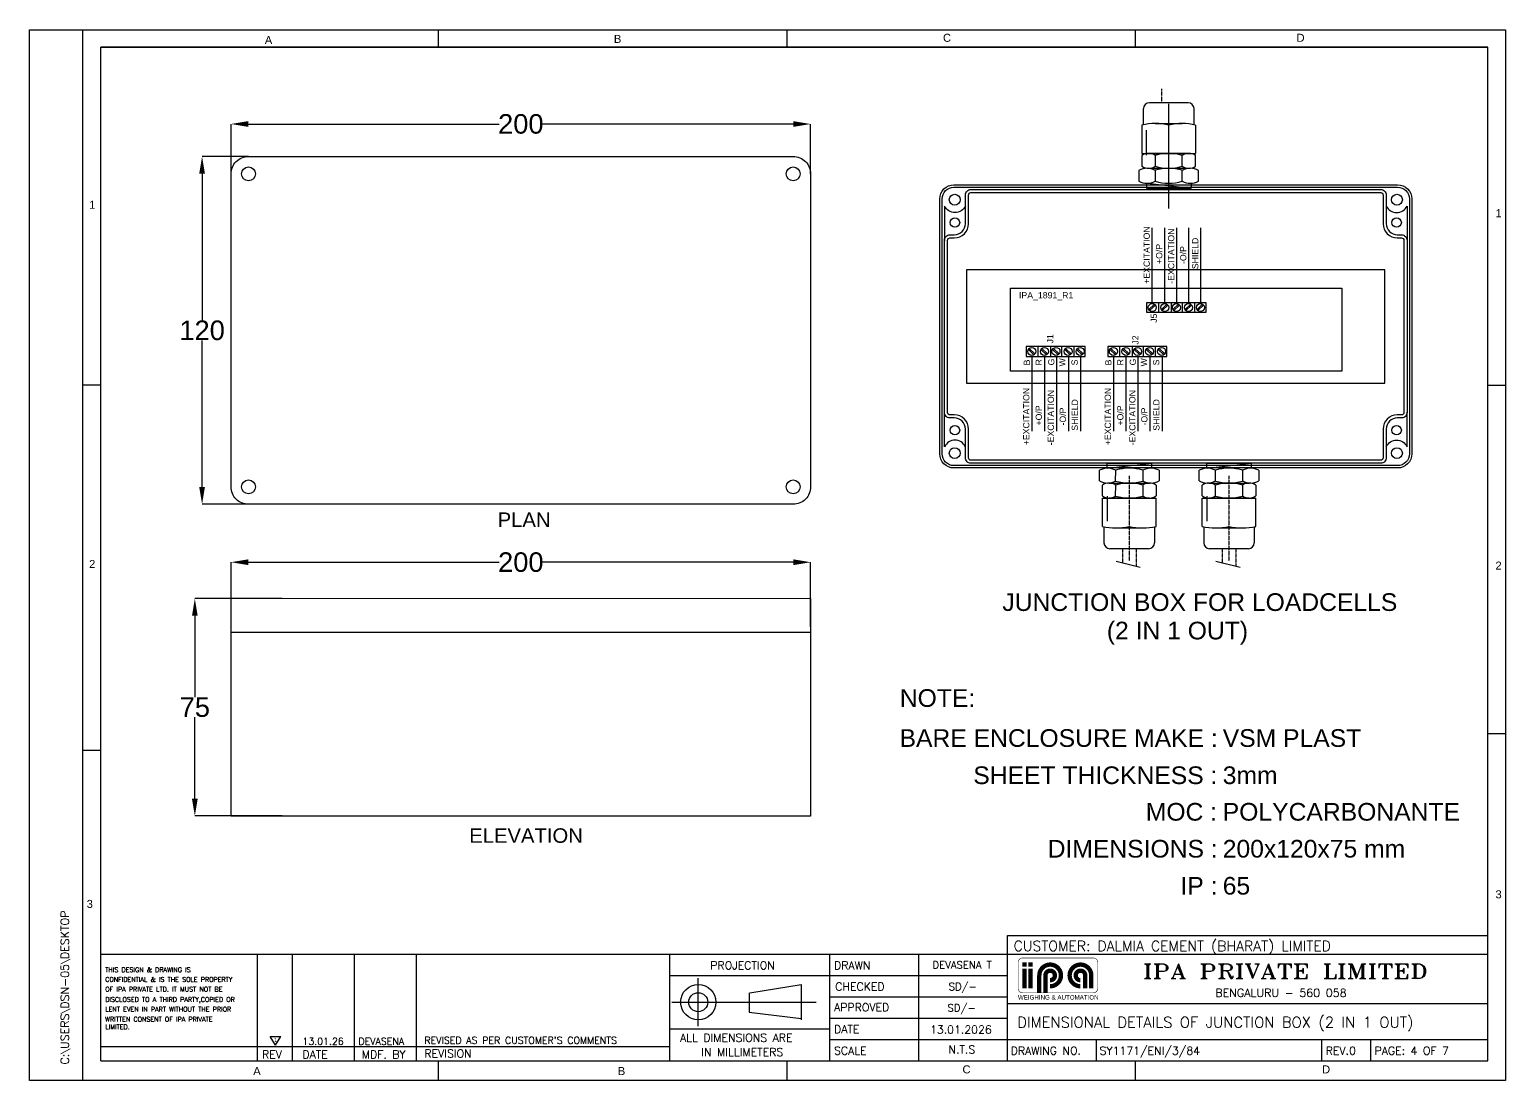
# Model space of a CAD drawing. Header units: inches. Extents: x 784 to 2184505, y 7 to 371504.
# Drawn here: x 543003 to 671514, y 102788 to 194290 of the extents above; entities that cross this region are included whole.
import ezdxf

# ---------------------------------------------------------------- set-up
doc = ezdxf.new("R2010")
doc.units = ezdxf.units.IN
doc.header["$MEASUREMENT"] = 0
doc.linetypes.add('ACAD_ISO02W100', pattern=[15, 12, -3])
doc.layers.add('Object', color=2, linetype='Continuous', lineweight=30)
doc.layers.add('SHEET', color=10, linetype='Continuous')
doc.styles.add('ROMANC', font='romanc.shx', dxfattribs={"height": 5})
doc.styles.add('ROMAND', font='romand', dxfattribs={"height": 3})
doc.styles.add('ROMANS', font='romans')
doc.styles.add('ROMANT', font='romant', dxfattribs={"width": 1.3, "height": 4})
doc.styles.get("Standard").update_dxf_attribs({"font": 'arial.ttf'})
doc.dimstyles.get("Standard").update_dxf_attribs({"dimtxt": 0.18, "dimasz": 0.18, "dimexe": 0.18, "dimexo": 0.0625, "dimgap": 0.09, "dimtad": 0, "dimtih": 1, "dimtoh": 1, "dimdec": 4, "dimzin": 0, "dimdsep": 46, "dimtxsty": 'Standard', "dimcen": 0.09, "dimadec": 0, "dimazin": 0, "dimtfac": 1, "dimtdec": 4, "dimtofl": 0, "dimtmove": 0, "dimatfit": 3, "dimfxl": 1, "dimtolj": 1, "dimtzin": 0, "dimarcsym": 0})

# ---------------------------------------------------------------- blocks, each defined once
blk = doc.blocks.new('*D63')
at = {"color": 0, "lineweight": -2}
for p, q in [((560548, 181717), (560548, 186063)), ((611013, 181717), (611013, 186063))]:
    blk.add_line(p, q, dxfattribs=at)
at = {"color": 0}
for p, q in [((562048, 186062), (583891, 186062)), ((609513, 186062), (587670, 186062))]:
    blk.add_line(p, q, dxfattribs=at)
for points in [[(562048, 186312), (562048, 185812), (560548, 186062)], [(609513, 185812), (609513, 186312), (611013, 186062)]]:
    blk.add_solid(points, dxfattribs=at)
at = {"layer": 'Defpoints', "color": 0}
for p in [(611013, 186062), (560548, 181717), (611013, 181717)]:
    blk.add_point(p, dxfattribs=at)
at = {"color": 0, "lineweight": 13, "insert": (585781, 186062), "char_height": 1700, "attachment_point": 5}
blk.add_mtext('\\A1;200', dxfattribs=at)
blk = doc.blocks.new('*D64')
at = {"color": 0, "lineweight": -2}
for p, q in [((562062, 183231), (558028, 183231)), ((562062, 152952), (558028, 152952))]:
    blk.add_line(p, q, dxfattribs=at)
at = {"color": 0}
for p, q in [((558028, 181731), (558028, 168960)), ((558028, 154452), (558028, 167224))]:
    blk.add_line(p, q, dxfattribs=at)
for points in [[(558278, 181731), (557778, 181731), (558028, 183231)], [(557778, 154452), (558278, 154452), (558028, 152952)]]:
    blk.add_solid(points, dxfattribs=at)
at = {"layer": 'Defpoints', "color": 0}
for p in [(562062, 183231), (558028, 152952), (562062, 152952)]:
    blk.add_point(p, dxfattribs=at)
at = {"color": 0, "lineweight": 13, "insert": (558028, 168092), "char_height": 1700, "attachment_point": 5}
blk.add_mtext('\\A1;120', dxfattribs=at)
blk = doc.blocks.new('*D65')
at = {"color": 0, "lineweight": -2}
for p, q in [((560548, 142274), (560548, 147909)), ((611013, 142274), (611013, 147909))]:
    blk.add_line(p, q, dxfattribs=at)
at = {"color": 0}
for p, q in [((562048, 147909), (583891, 147909)), ((609513, 147909), (587670, 147909))]:
    blk.add_line(p, q, dxfattribs=at)
for points in [[(562048, 148159), (562048, 147659), (560548, 147909)], [(609513, 147659), (609513, 148159), (611013, 147909)]]:
    blk.add_solid(points, dxfattribs=at)
at = {"layer": 'Defpoints', "color": 0}
for p in [(611013, 147909), (560548, 142274), (611013, 142274)]:
    blk.add_point(p, dxfattribs=at)
at = {"color": 0, "lineweight": 13, "insert": (585781, 147909), "char_height": 1700, "attachment_point": 5}
blk.add_mtext('\\A1;200', dxfattribs=at)
blk = doc.blocks.new('*D66')
at = {"color": 0, "lineweight": -2}
for p, q in [((565000, 144747), (557396, 144747)), ((565000, 125817), (557396, 125817))]:
    blk.add_line(p, q, dxfattribs=at)
at = {"color": 0}
for p, q in [((557397, 143247), (557397, 136147)), ((557397, 127317), (557397, 134417))]:
    blk.add_line(p, q, dxfattribs=at)
for points in [[(557647, 143247), (557147, 143247), (557397, 144747)], [(557147, 127317), (557647, 127317), (557397, 125817)]]:
    blk.add_solid(points, dxfattribs=at)
at = {"layer": 'Defpoints', "color": 0}
for p in [(565000, 144747), (557397, 125817), (565000, 125817)]:
    blk.add_point(p, dxfattribs=at)
at = {"color": 0, "lineweight": 13, "insert": (557397, 135282), "char_height": 1700, "attachment_point": 5}
blk.add_mtext('\\A1;75', dxfattribs=at)

msp = doc.modelspace()

# ---------------------------------------------------------------- linework, layer by layer
at = {"color": 7, "linetype": 'ACAD_ISO02W100'}
for p, q in [((641590.75208, 187918.65546, 16793097.52111), (641590.75208, 189138.13504, 16793097.52111)), ((638755.68165, 155440.17867, 6066.45786), (638755.68165, 148016.22239, 6066.45786)), ((647440.14669, 155440.17867, 6066.45786), (647440.14669, 148016.22239, 6066.45786)), ((638154.37302, 149086.26683, 6066.45786), (638154.37302, 147866.78725, 6066.45786)), ((639356.99029, 149086.26683, 6066.45786), (639356.99029, 147557.77422, 6066.45786)), ((646838.83806, 149086.26683, 6066.45786), (646838.83806, 147866.78725, 6066.45786)), ((648041.45533, 149086.26683, 6066.45786), (648041.45533, 147557.77422, 6066.45786))]:
    msp.add_line(p, q, dxfattribs=at)
at = {"color": 7}
for p, q in [((643877.78215, 187918.65546, 16793097.52111), (640506.33927, 187918.65546, 16793097.52111)), ((642192.06071, 178701.32639, 16793097.52111), (642192.06071, 187805.33977, 16793097.52111)), ((639987.60745, 186000.89772, 16793097.52111), (639987.60745, 187399.92364, 16793097.52111)), ((644396.51397, 186000.89772, 16793097.52111), (644396.51397, 187399.92364, 16793097.52111)), ((639857.9245, 185973.41114, 16793097.52111), (639857.9245, 183508.17452, 16793097.52111)), ((639857.9245, 185973.41114, 16793097.52111), (639857.9245, 183508.17452, 16793097.52111)), ((640258.48785, 183354.53415, 16793097.52111), (640258.48785, 185524.35437, 16793097.52111)), ((641024.91412, 186103.09409, 16793097.52111), (643359.2073, 186103.09409, 16793097.52111)), ((641024.91412, 186103.09409, 16793097.52111), (643359.2073, 186103.09409, 16793097.52111)), ((644526.19692, 185973.41114, 16793097.52111), (644526.19692, 183508.17452, 16793097.52111)), ((644526.19692, 185973.41114, 16793097.52111), (644526.19692, 183508.17452, 16793097.52111)), ((639852.43755, 183322.26968, 16793097.52111), (639852.43755, 182393.6965, 16793097.52111)), ((639857.9245, 183508.17452, 16793097.52111), (644526.19692, 183508.17452, 16793097.52111)), ((639857.9245, 183508.17452, 16793097.52111), (644526.19692, 183508.17452, 16793097.52111)), ((642192.06071, 183508.17452, 16793097.52111), (640437.34334, 183508.17452, 16793097.52111)), ((641008.8441, 183331.58737, 16793097.52111), (641022.24913, 182393.6965, 16793097.52111)), ((643946.77808, 183508.17452, 16793097.52111), (642192.06071, 183508.17452, 16793097.52111)), ((643361.87229, 182380.31176, 16793097.52111), (643361.87229, 183335.65442, 16793097.52111)), ((644531.68387, 182393.6965, 16793097.52111), (644531.68387, 183322.26968, 16793097.52111)), ((639593.07164, 182021.88681, 16793097.52111), (639593.07164, 181093.31364, 16793097.52111)), ((640437.34334, 182207.79166, 16793097.52111), (643946.77808, 182207.79166, 16793097.52111)), ((641008.8441, 182031.2045, 16793097.52111), (641022.24913, 181093.31364, 16793097.52111)), ((643361.87229, 181079.92889, 16793097.52111), (643361.87229, 182035.27156, 16793097.52111)), ((644791.04978, 181093.31364, 16793097.52111), (644791.04978, 182021.88681, 16793097.52111)), ((640258.48785, 180923.3218, 16793097.52111), (640258.48785, 180479.75619, 16793097.52111)), ((640258.48785, 180479.75619, 16793097.52111), (644154.33056, 180479.75619, 16793097.52111)), ((640307.66038, 180907.4088, 16793097.52111), (644154.33056, 180479.75619, 16793097.52111)), ((644154.33056, 180909.47788, 16793097.52111), (644154.33056, 180479.75619, 16793097.52111)), ((636156.69259, 154983.03548, 6066.45786), (636156.69259, 155911.60865, 6066.45786)), ((636822.1088, 156081.60049, 6066.45786), (636822.1088, 156525.1661, 6066.45786)), ((636822.1088, 156525.1661, 6066.45786), (640717.9515, 156525.1661, 6066.45786)), ((636871.28133, 156097.5135, 6066.45786), (640717.9515, 156525.1661, 6066.45786)), ((637572.46504, 154973.71779, 6066.45786), (637585.87007, 155911.60865, 6066.45786)), ((639925.49323, 155924.9934, 6066.45786), (639925.49323, 154969.65073, 6066.45786)), ((640717.9515, 156095.44441, 6066.45786), (640717.9515, 156525.1661, 6066.45786)), ((641354.67072, 155911.60865, 6066.45786), (641354.67072, 154983.03548, 6066.45786)), ((644841.15763, 154983.03548, 6066.45786), (644841.15763, 155911.60865, 6066.45786)), ((645506.57384, 156081.60049, 6066.45786), (645506.57384, 156525.1661, 6066.45786)), ((645506.57384, 156525.1661, 6066.45786), (649402.41654, 156525.1661, 6066.45786)), ((645555.74637, 156097.5135, 6066.45786), (649402.41654, 156525.1661, 6066.45786)), ((646256.93009, 154973.71779, 6066.45786), (646270.33512, 155911.60865, 6066.45786)), ((648609.95827, 155924.9934, 6066.45786), (648609.95827, 154969.65073, 6066.45786)), ((649402.41654, 156095.44441, 6066.45786), (649402.41654, 156525.1661, 6066.45786)), ((650039.13576, 155911.60865, 6066.45786), (650039.13576, 154983.03548, 6066.45786)), ((636416.0585, 153682.65262, 6066.45786), (636416.0585, 154611.22579, 6066.45786)), ((637000.96429, 154797.13063, 6066.45786), (640510.39902, 154797.13063, 6066.45786)), ((637000.96429, 154797.13063, 6066.45786), (640510.39902, 154797.13063, 6066.45786)), ((637000.96429, 154797.13063, 6066.45786), (640510.39902, 154797.13063, 6066.45786)), ((637000.96429, 154797.13063, 6066.45786), (640510.39902, 154797.13063, 6066.45786)), ((637572.46504, 153673.33493, 6066.45786), (637585.87007, 154611.22579, 6066.45786)), ((639925.49323, 154624.61054, 6066.45786), (639925.49323, 153669.26787, 6066.45786)), ((641095.30481, 154611.22579, 6066.45786), (641095.30481, 153682.65262, 6066.45786)), ((645100.52354, 153682.65262, 6066.45786), (645100.52354, 154611.22579, 6066.45786)), ((645685.42933, 154797.13063, 6066.45786), (649194.86406, 154797.13063, 6066.45786)), ((645685.42933, 154797.13063, 6066.45786), (649194.86406, 154797.13063, 6066.45786)), ((645685.42933, 154797.13063, 6066.45786), (649194.86406, 154797.13063, 6066.45786)), ((645685.42933, 154797.13063, 6066.45786), (649194.86406, 154797.13063, 6066.45786)), ((646256.93009, 153673.33493, 6066.45786), (646270.33512, 154611.22579, 6066.45786)), ((648609.95827, 154624.61054, 6066.45786), (648609.95827, 153669.26787, 6066.45786)), ((649779.76985, 154611.22579, 6066.45786), (649779.76985, 153682.65262, 6066.45786)), ((636421.54544, 151031.51115, 6066.45786), (636421.54544, 153496.74777, 6066.45786)), ((636421.54544, 151031.51115, 6066.45786), (636421.54544, 153496.74777, 6066.45786)), ((636421.54544, 153496.74777, 6066.45786), (641089.81787, 153496.74777, 6066.45786)), ((636421.54544, 153496.74777, 6066.45786), (641089.81787, 153496.74777, 6066.45786)), ((636822.1088, 153650.38814, 6066.45786), (636822.1088, 151480.56792, 6066.45786)), ((638755.68165, 153496.74777, 6066.45786), (637000.96429, 153496.74777, 6066.45786)), ((640510.39902, 153496.74777, 6066.45786), (638755.68165, 153496.74777, 6066.45786)), ((641089.81787, 151031.51115, 6066.45786), (641089.81787, 153496.74777, 6066.45786)), ((641089.81787, 151031.51115, 6066.45786), (641089.81787, 153496.74777, 6066.45786)), ((645106.01048, 151031.51115, 6066.45786), (645106.01048, 153496.74777, 6066.45786)), ((645106.01048, 151031.51115, 6066.45786), (645106.01048, 153496.74777, 6066.45786)), ((645106.01048, 153496.74777, 6066.45786), (649774.28291, 153496.74777, 6066.45786)), ((645106.01048, 153496.74777, 6066.45786), (649774.28291, 153496.74777, 6066.45786)), ((645506.57384, 153650.38814, 6066.45786), (645506.57384, 151480.56792, 6066.45786)), ((647440.14669, 153496.74777, 6066.45786), (645685.42933, 153496.74777, 6066.45786)), ((649194.86406, 153496.74777, 6066.45786), (647440.14669, 153496.74777, 6066.45786)), ((649774.28291, 151031.51115, 6066.45786), (649774.28291, 153496.74777, 6066.45786)), ((649774.28291, 151031.51115, 6066.45786), (649774.28291, 153496.74777, 6066.45786)), ((636551.2284, 151004.02457, 6066.45786), (636551.2284, 149604.99865, 6066.45786)), ((637588.53506, 150901.8282, 6066.45786), (639922.82825, 150901.8282, 6066.45786)), ((637588.53506, 150901.8282, 6066.45786), (639922.82825, 150901.8282, 6066.45786)), ((640960.13491, 151004.02457, 6066.45786), (640960.13491, 149604.99865, 6066.45786)), ((645235.69344, 151004.02457, 6066.45786), (645235.69344, 149604.99865, 6066.45786)), ((646273.0001, 150901.8282, 6066.45786), (648607.29329, 150901.8282, 6066.45786)), ((646273.0001, 150901.8282, 6066.45786), (648607.29329, 150901.8282, 6066.45786)), ((649644.59996, 151004.02457, 6066.45786), (649644.59996, 149604.99865, 6066.45786)), ((640441.4031, 149086.26683, 6066.45786), (637069.96022, 149086.26683, 6066.45786)), ((649125.86814, 149086.26683, 6066.45786), (645754.42526, 149086.26683, 6066.45786)), ((637609.95155, 148006.67659, 6066.45786), (639714.52867, 147465.90457, 6066.45786)), ((646294.41659, 148006.67659, 6066.45786), (648398.99371, 147465.90457, 6066.45786))]:
    msp.add_line(p, q, dxfattribs=at)
for p, q in [((640763.69636, 170518.5347, 6066.45786), (640763.69636, 177017.38773, 6066.45786)), ((641851.64813, 170518.5347, 6066.45786), (641851.64813, 177017.38773, 6066.45786)), ((642897.80723, 170518.5347, 6066.45786), (642897.80723, 177017.38773, 6066.45786)), ((643943.96632, 170518.5347, 6066.45786), (643943.96632, 177017.38773, 6066.45786)), ((644990.12541, 170518.5347, 6066.45786), (644990.12541, 177017.38773, 6066.45786)), ((628414.50878, 164555.80811, 6066.45786), (628414.50878, 171784.95537, 6066.45786)), ((628414.50878, 171784.95537, 6066.45786), (657271.20422, 171784.95537, 6066.45786)), ((657271.20422, 171784.95537, 6066.45786), (657271.20422, 164555.80811, 6066.45786)), ((640272.07904, 170518.5347, 6066.45786), (645413.63396, 170518.5347, 6066.45786)), ((640272.07904, 169653.15381, 6066.45786), (640272.07904, 170518.5347, 6066.45786)), ((645413.63396, 169653.15381, 6066.45786), (640272.07904, 169653.15381, 6066.45786)), ((640944.67224, 170375.19718, 6066.45786), (640456.68877, 169899.75956, 6066.45786)), ((641027.58382, 170298.77838, 6066.45786), (640530.92265, 169814.88615, 6066.45786)), ((641306.86892, 170518.5347, 6066.45786), (641306.86892, 169653.15381, 6066.45786)), ((642039.76962, 170375.19718, 6066.45786), (641551.78615, 169899.75956, 6066.45786)), ((642122.6812, 170298.77838, 6066.45786), (641626.02003, 169814.88615, 6066.45786)), ((642406.55597, 170518.5347, 6066.45786), (642406.55597, 169653.15381, 6066.45786)), ((643051.69826, 170375.19718, 6066.45786), (642563.71479, 169899.75956, 6066.45786)), ((643134.60984, 170298.77838, 6066.45786), (642637.94867, 169814.88615, 6066.45786)), ((643365.25704, 170518.5347, 6066.45786), (643365.25704, 169653.15381, 6066.45786)), ((644105.20863, 170375.19718, 6066.45786), (643617.22516, 169899.75956, 6066.45786)), ((644188.1202, 170298.77838, 6066.45786), (643691.45903, 169814.88615, 6066.45786)), ((644436.74848, 170518.5347, 6066.45786), (644436.74848, 169653.15381, 6066.45786)), ((645144.86018, 170375.19718, 6066.45786), (644656.87671, 169899.75956, 6066.45786)), ((645227.77175, 170298.77838, 6066.45786), (644731.11059, 169814.88615, 6066.45786)), ((645413.63396, 170518.5347, 6066.45786), (645413.63396, 169653.15381, 6066.45786)), ((634930.2023, 166687.60967, 6066.45786), (629788.64738, 166687.60967, 6066.45786)), ((629788.64738, 166687.60967, 6066.45786), (629788.64738, 165822.22878, 6066.45786)), ((629788.64738, 165822.22878, 6066.45786), (634930.2023, 165822.22878, 6066.45786)), ((630461.24058, 165965.56629, 6066.45786), (629973.25711, 166441.00392, 6066.45786)), ((630544.15216, 166041.9851, 6066.45786), (630047.49099, 166525.87732, 6066.45786)), ((630280.26469, 165822.22878, 6066.45786), (630280.26469, 159323.37575, 6066.45786)), ((630823.43726, 165822.22878, 6066.45786), (630823.43726, 166687.60967, 6066.45786)), ((631556.33796, 165965.56629, 6066.45786), (631068.35449, 166441.00392, 6066.45786)), ((631639.24954, 166041.9851, 6066.45786), (631142.58837, 166525.87732, 6066.45786)), ((631368.21647, 165822.22878, 6066.45786), (631368.21647, 159323.37575, 6066.45786)), ((631923.12431, 165822.22878, 6066.45786), (631923.12431, 166687.60967, 6066.45786)), ((632568.2666, 165965.56629, 6066.45786), (632080.28313, 166441.00392, 6066.45786)), ((632651.17818, 166041.9851, 6066.45786), (632154.51701, 166525.87732, 6066.45786)), ((632414.37557, 165822.22878, 6066.45786), (632414.37557, 159323.37575, 6066.45786)), ((632881.82538, 165822.22878, 6066.45786), (632881.82538, 166687.60967, 6066.45786)), ((633621.77697, 165965.56629, 6066.45786), (633133.7935, 166441.00392, 6066.45786)), ((633704.68854, 166041.9851, 6066.45786), (633208.02737, 166525.87732, 6066.45786)), ((633460.53466, 165822.22878, 6066.45786), (633460.53466, 159323.37575, 6066.45786)), ((633953.31682, 165822.22878, 6066.45786), (633953.31682, 166687.60967, 6066.45786)), ((634661.42852, 165965.56629, 6066.45786), (634173.44505, 166441.00392, 6066.45786)), ((634744.34009, 166041.9851, 6066.45786), (634247.67893, 166525.87732, 6066.45786)), ((634506.69375, 165822.22878, 6066.45786), (634506.69375, 159323.37575, 6066.45786)), ((634930.2023, 165822.22878, 6066.45786), (634930.2023, 166687.60967, 6066.45786)), ((642031.31183, 166687.60967, 6066.45786), (636889.75692, 166687.60967, 6066.45786)), ((636889.75692, 166687.60967, 6066.45786), (636889.75692, 165822.22878, 6066.45786)), ((636889.75692, 165822.22878, 6066.45786), (642031.31183, 165822.22878, 6066.45786)), ((637562.35012, 165965.56629, 6066.45786), (637074.36665, 166441.00392, 6066.45786)), ((637645.2617, 166041.9851, 6066.45786), (637148.60053, 166525.87732, 6066.45786)), ((637381.37423, 165822.22878, 6066.45786), (637381.37423, 159323.37575, 6066.45786)), ((637924.54679, 165822.22878, 6066.45786), (637924.54679, 166687.60967, 6066.45786)), ((638657.4475, 165965.56629, 6066.45786), (638169.46403, 166441.00392, 6066.45786)), ((638740.35908, 166041.9851, 6066.45786), (638243.69791, 166525.87732, 6066.45786)), ((638469.32601, 165822.22878, 6066.45786), (638469.32601, 159323.37575, 6066.45786)), ((639024.23385, 165822.22878, 6066.45786), (639024.23385, 166687.60967, 6066.45786)), ((639669.37614, 165965.56629, 6066.45786), (639181.39266, 166441.00392, 6066.45786)), ((639752.28771, 166041.9851, 6066.45786), (639255.62654, 166525.87732, 6066.45786)), ((639515.4851, 165822.22878, 6066.45786), (639515.4851, 159323.37575, 6066.45786)), ((639982.93491, 165822.22878, 6066.45786), (639982.93491, 166687.60967, 6066.45786)), ((640722.8865, 165965.56629, 6066.45786), (640234.90303, 166441.00392, 6066.45786)), ((640805.79808, 166041.9851, 6066.45786), (640309.13691, 166525.87732, 6066.45786)), ((640561.6442, 165822.22878, 6066.45786), (640561.6442, 159323.37575, 6066.45786)), ((641054.42636, 165822.22878, 6066.45786), (641054.42636, 166687.60967, 6066.45786)), ((641762.53805, 165965.56629, 6066.45786), (641274.55458, 166441.00392, 6066.45786)), ((641845.44963, 166041.9851, 6066.45786), (641348.78846, 166525.87732, 6066.45786)), ((641607.80329, 165822.22878, 6066.45786), (641607.80329, 159323.37575, 6066.45786)), ((642031.31183, 165822.22878, 6066.45786), (642031.31183, 166687.60967, 6066.45786)), ((657271.20422, 164555.80811, 6066.45786), (628414.50878, 164555.80811, 6066.45786)), ((560548.16386, 141826.26315, 6066.45786), (611013.21302, 141826.26315, 6066.45786)), ((560568.98033, 125816.66196, 6066.45786), (610992.39655, 125816.66196, 6066.45786)), ((563956.06878, 106631.56091), (564875.49221, 106631.56091)), ((564415.7805, 105857.89974), (563956.06878, 106631.56091)), ((564415.7805, 105857.89974), (564875.49221, 106631.56091))]:
    msp.add_line(p, q)
at = {"lineweight": 13}
msp.add_line((560561.35412, 144747.34746, 6066.45786), (611000.02276, 144747.34746, 6066.45786), dxfattribs=at)
at = {"color": 0}
for p, q in [((601230.15731, 107519.95324, 12132.91572), (601230.15731, 111687.68146, 12132.91572)), ((610188.16424, 111113.39918, 12132.91572), (605711.4579, 110394.15244, 12132.91572)), ((610188.04223, 111139.18754, 12132.91572), (610188.04223, 108071.23494, 12132.91572)), ((598931.55099, 109605.21124, 12132.91572), (611485.11213, 109605.21124, 12132.91572)), ((605648.72461, 110432.57455, 12132.91572), (605648.72461, 108733.84345, 12132.91572)), ((605648.72461, 108733.84345, 12132.91572), (610188.04223, 108173.90443, 12132.91572))]:
    msp.add_line(p, q, dxfattribs=at)
at = {"elevation": 6066.45786}
for points in [[(560548.16386, 168091.76031), (560548.16386, 181717.32358, -0.4142135624), (562062.11533, 183231.27506), (585780.68844, 183231.27506), (609499.26155, 183231.27506, -0.4142135624), (611013.21302, 181717.32358), (611013.21302, 168091.76031), (611013.21302, 154466.19703, -0.4142135624), (609499.26155, 152952.24556), (585780.68844, 152952.24556), (562062.11533, 152952.24556, -0.4142135624), (560548.16386, 154466.19703)], [(663355.18392, 168442.19325), (663355.18392, 157347.03004, -0.4142135624), (662122.38801, 156114.23413), (642808.5854, 156114.23413), (623494.78278, 156114.23413, -0.4142135624), (622261.98687, 157347.03004), (622261.98687, 168442.19325), (622261.98687, 179537.35645, -0.4142135624), (623494.78278, 180770.15237), (642808.5854, 180770.15237), (662122.38801, 180770.15237, -0.4142135624), (663355.18392, 179537.35645)], [(663149.71794, 168442.19325), (663149.71794, 157347.03004, -0.4142135624), (662122.38801, 156319.70012), (642808.5854, 156319.70012), (623494.78278, 156319.70012, -0.4142135624), (622467.45286, 157347.03004), (622467.45286, 168442.19325), (622467.45286, 179537.35645, -0.4142135624), (623494.78278, 180564.68638), (642808.5854, 180564.68638), (662122.38801, 180564.68638, -0.4142135624), (663149.71794, 179537.35645)], [(662944.25195, 168442.19325), (662944.25195, 160942.68479, -0.4142135624), (662471.68019, 160470.11302), (662091.56812, 160470.11302, 0.4142135624), (661125.87798, 159504.42289), (661125.87798, 156997.73787, -0.4142135624), (660653.30622, 156525.1661), (642808.5854, 156525.1661), (624963.86458, 156525.1661, -0.4142135624), (624491.29281, 156997.73787), (624491.29281, 159504.42289, 0.4142135624), (623525.60268, 160470.11302), (623145.49061, 160470.11302, -0.4142135624), (622672.91884, 160942.68479), (622672.91884, 168442.19325), (622672.91884, 175941.70171, -0.4142135624), (623145.49061, 176414.27348), (623525.60268, 176414.27348, 0.4142135624), (624491.29281, 177379.96361), (624491.29281, 179886.64863, -0.4142135624), (624963.86458, 180359.22039), (642808.5854, 180359.22039), (660653.30622, 180359.22039, -0.4142135624), (661125.87798, 179886.64863), (661125.87798, 177379.96361, 0.4142135624), (662091.56812, 176414.27348), (662471.68019, 176414.27348, -0.4142135624), (662944.25195, 175941.70171)], [(662677.14617, 168442.19325), (662677.14617, 160942.68479, -0.4142135624), (662471.68019, 160737.2188), (662091.56812, 160737.2188, 0.4142135624), (660858.7722, 159504.42289), (660858.7722, 156997.73787, -0.4142135624), (660653.30622, 156792.27188), (642808.5854, 156792.27188), (624963.86458, 156792.27188, -0.4142135624), (624758.39859, 156997.73787), (624758.39859, 159504.42289, 0.4142135624), (623525.60268, 160737.2188), (623145.49061, 160737.2188, -0.4142135624), (622940.02462, 160942.68479), (622940.02462, 168442.19325), (622940.02462, 175941.70171, -0.4142135624), (623145.49061, 176147.1677), (623525.60268, 176147.1677, 0.4142135624), (624758.39859, 177379.96361), (624758.39859, 179886.64863, -0.4142135624), (624963.86458, 180092.11461), (642808.5854, 180092.11461), (660653.30622, 180092.11461, -0.4142135624), (660858.7722, 179886.64863), (660858.7722, 177379.96361, 0.4142135624), (662091.56812, 176147.1677), (662471.68019, 176147.1677, -0.4142135624), (662677.14617, 175941.70171)]]:
    msp.add_lwpolyline(points, format="xyb", close=True, dxfattribs=at)
for points in [[(624491.29281, 178917.26102, -0.6243977657), (622672.91884, 178917.26102), (622672.91884, 175901.72553)], [(661125.87798, 178917.26102, 0.6243977657), (662944.25195, 178917.26102), (662944.25195, 175901.72553)], [(624491.29281, 157967.12548, 0.6243977657), (622672.91884, 157967.12548), (622672.91884, 160982.66097)], [(661125.87798, 157967.12548, -0.6243977657), (662944.25195, 157967.12548), (662944.25195, 160982.66097)], [(560569.69435, 125812.43742, -0.0422376891), (560548.16386, 126066.85576), (560548.16386, 142273.84238), (560548.16386, 144547.93617, -0.0330369195), (560561.35412, 144747.34746, -0.0330369195)], [(611000.02276, 144747.34746, -0.0330369195), (611013.21302, 144547.93617), (611013.21302, 142273.84238), (611013.21302, 126066.85576, -0.0422376891), (610991.68253, 125812.43742)]]:
    msp.add_lwpolyline(points, format="xyb", dxfattribs=at)
msp.add_lwpolyline([(624594.0258, 173373.3769), (624594.0258, 163511.0096), (661023.14499, 163511.0096), (661023.14499, 173373.3769)], close=True, dxfattribs=at)
for centre, radius in [((562062.11533, 181717.32358, 6066.45786), 605.58059), ((609499.26155, 181717.32358, 6066.45786), 605.58059), ((623556.42258, 179475.71666, 6066.45786), 472.57177), ((662060.74822, 179475.71666, 6066.45786), 472.57177), ((623582.10583, 177482.6966, 6066.45786), 410.93197), ((662035.06497, 177482.6966, 6066.45786), 410.93197), ((640752.87012, 170083.91158, 6066.45786), 348.76261), ((641847.9675, 170083.91158, 6066.45786), 348.76261), ((642859.89614, 170083.91158, 6066.45786), 348.76261), ((643913.40651, 170083.91158, 6066.45786), 348.76261), ((644953.05806, 170083.91158, 6066.45786), 348.76261), ((630269.43846, 166256.8519, 6066.45786), 348.76261), ((631364.53584, 166256.8519, 6066.45786), 348.76261), ((632376.46448, 166256.8519, 6066.45786), 348.76261), ((633429.97485, 166256.8519, 6066.45786), 348.76261), ((634469.6264, 166256.8519, 6066.45786), 348.76261), ((637370.548, 166256.8519, 6066.45786), 348.76261), ((638465.64538, 166256.8519, 6066.45786), 348.76261), ((639477.57401, 166256.8519, 6066.45786), 348.76261), ((640531.08438, 166256.8519, 6066.45786), 348.76261), ((641570.73593, 166256.8519, 6066.45786), 348.76261), ((623582.10583, 159401.6899, 6066.45786), 410.93197), ((662035.06497, 159401.6899, 6066.45786), 410.93197), ((623556.42258, 157408.66984, 6066.45786), 472.57177), ((662060.74822, 157408.66984, 6066.45786), 472.57177), ((562062.11533, 154466.19703, 6066.45786), 605.58059), ((609499.26155, 154466.19703, 6066.45786), 605.58059)]:
    msp.add_circle(centre, radius)
at = {"color": 0}
for radius in [1533.9763, 827.36331]:
    msp.add_circle((601230.15731, 109605.21124, 12132.91572), radius, dxfattribs=at)
at = {"color": 7}
for centre, radius, start, end in [((640506.33927, 187399.92364, 16793097.52111), 518.73182, 90, 180), ((643877.78215, 187399.92364, 16793097.52111), 518.73182, 0, 90), ((641024.9926, 180786.79933, 16793097.52111), 5316.29476, 77.3187705838, 102.6812294162), ((643359.12881, 180786.79933, 16793097.52111), 5316.29476, 77.3187705838, 102.6812294162), ((640437.34334, 182495.08798, 16793097.52111), 1013.08655, 54.7356103089, 125.2643896911), ((642192.06071, 179455.82834, 16793097.52111), 4052.34618, 73.023281164, 106.976718836), ((643946.77808, 182495.08798, 16793097.52111), 1013.08655, 54.7356103089, 125.2643896911), ((640307.66038, 180741.45632, 16793097.52111), 1466.33533, 60.8347795151, 119.1652204849), ((640437.34334, 183220.8782, 16793097.52111), 1013.08655, 234.7356103089, 305.2643896911), ((642192.06071, 186260.13784, 16793097.52111), 4052.34618, 253.023281164, 286.976718836), ((642192.06071, 178155.44548, 16793097.52111), 4052.34618, 73.023281164, 106.976718836), ((643946.77808, 183220.8782, 16793097.52111), 1013.08655, 234.7356103089, 305.2643896911), ((644076.46103, 180741.45632, 16793097.52111), 1466.33533, 60.8347795151, 119.1652204849), ((640307.66038, 182373.74413, 16793097.52111), 1466.33533, 240.8347795151, 299.1652204849), ((642192.06071, 184959.75498, 16793097.52111), 4052.34618, 253.023281164, 286.976718836), ((644076.46103, 182373.74413, 16793097.52111), 1466.33533, 240.8347795151, 299.1652204849), ((636871.28133, 154631.17816, 6066.45786), 1466.33533, 60.8347795151, 119.1652204729), ((638755.68165, 152045.16731, 6066.45786), 4052.34618, 73.023281164, 106.976718836), ((640640.08198, 154631.17816, 6066.45786), 1466.33533, 60.8347795151, 119.1652204729), ((645555.74637, 154631.17816, 6066.45786), 1466.33533, 60.8347795151, 119.1652204729), ((647440.14669, 152045.16731, 6066.45786), 4052.34618, 73.023281164, 106.976718836), ((649324.54702, 154631.17816, 6066.45786), 1466.33533, 60.8347795151, 119.1652204729), ((636871.28133, 156263.46597, 6066.45786), 1466.33533, 240.8347795151, 299.1652204849), ((637000.96429, 153784.04409, 6066.45786), 1013.08655, 54.7356103089, 125.2643896911), ((638755.68165, 158849.47681, 6066.45786), 4052.34618, 253.023281164, 286.976718836), ((638755.68165, 150744.78445, 6066.45786), 4052.34618, 73.023281164, 106.976718836), ((640640.08198, 156263.46597, 6066.45786), 1466.33533, 240.8347795151, 299.1652204849), ((640510.39902, 153784.04409, 6066.45786), 1013.08655, 54.7356103089, 125.2643896911), ((645555.74637, 156263.46597, 6066.45786), 1466.33533, 240.8347795151, 299.1652204849), ((645685.42933, 153784.04409, 6066.45786), 1013.08655, 54.7356103089, 125.2643896911), ((647440.14669, 158849.47681, 6066.45786), 4052.34618, 253.023281164, 286.976718836), ((647440.14669, 150744.78445, 6066.45786), 4052.34618, 73.023281164, 106.976718836), ((649324.54702, 156263.46597, 6066.45786), 1466.33533, 240.8347795151, 299.1652204849), ((649194.86406, 153784.04409, 6066.45786), 1013.08655, 54.7356103089, 125.2643896911), ((637000.96429, 154509.83432, 6066.45786), 1013.08655, 234.7356103089, 305.2643896911), ((638755.68165, 157549.09395, 6066.45786), 4052.34618, 253.023281164, 286.976718836), ((640510.39902, 154509.83432, 6066.45786), 1013.08655, 234.7356103089, 305.2643896911), ((645685.42933, 154509.83432, 6066.45786), 1013.08655, 234.7356103089, 305.2643896911), ((647440.14669, 157549.09395, 6066.45786), 4052.34618, 253.023281164, 286.976718836), ((649194.86406, 154509.83432, 6066.45786), 1013.08655, 234.7356103089, 305.2643896911), ((637588.61355, 156218.12296, 6066.45786), 5316.29476, 257.3187705838, 282.6812294162), ((639922.74976, 156218.12296, 6066.45786), 5316.29476, 257.3187705838, 282.6812294162), ((646273.07859, 156218.12296, 6066.45786), 5316.29476, 257.3187705838, 282.6812294162), ((648607.2148, 156218.12296, 6066.45786), 5316.29476, 257.3187705838, 282.6812294162), ((637069.96022, 149604.99865, 6066.45786), 518.73182, 180, 270), ((640441.4031, 149604.99865, 6066.45786), 518.73182, 270, 0), ((645754.42526, 149604.99865, 6066.45786), 518.73182, 180, 270), ((649125.86814, 149604.99865, 6066.45786), 518.73182, 270, 0)]:
    msp.add_arc(centre, radius, start, end, dxfattribs=at)
at = {"layer": 'SHEET', "color": 124, "linetype": 'Continuous', "true_color": 0x00a183}
for p, q in [((547657.06904, 102788.47582, 12132.91572), (547657.06904, 194269.90309, 12132.91572)), ((578621.25089, 192748.30624, 12132.91572), (578621.25089, 194289.66212, 12132.91572)), ((549205.27813, 192748.30624, 12132.91572), (669965.58737, 192748.30624, 12132.91572)), ((549205.27813, 192748.30624, 12132.91572), (669965.58737, 192748.30624, 12132.91572)), ((549205.27813, 192748.30624, 12132.91572), (669965.58737, 192748.30624, 12132.91572)), ((669965.58737, 192748.30624, 12132.91572), (549205.27813, 192748.30624, 12132.91572)), ((549205.27813, 104500.38795, 12132.91572), (549205.27813, 192748.30624, 12132.91572)), ((669965.58737, 104500.38795, 12132.91572), (669965.58737, 192748.30624, 12132.91572)), ((671504.01574, 132960.8238, 12132.91572), (669965.58737, 132961.06923, 12132.91572)), ((628163.94186, 113789.64251, 12132.91572), (628163.94186, 115406.58465, 12132.91572)), ((628163.94186, 115406.58465, 12132.91572), (669965.58737, 115406.58465, 12132.91572)), ((549205.27813, 113789.64251, 12132.91572), (669965.58737, 113789.64251, 12132.91572)), ((549205.27813, 113789.64251, 12132.91572), (669965.58737, 113789.64251, 12132.91572)), ((562824.86092, 113789.64251, 12132.91572), (562824.86092, 104500.38795, 12132.91572)), ((565896.44981, 104488.31125, 12132.91572), (565896.44981, 113777.56581, 12132.91572)), ((571302.58491, 104500.38795, 12132.91572), (571302.58491, 113789.64251, 12132.91572)), ((576708.72001, 104500.38795, 12132.91572), (576708.72001, 113789.64251, 12132.91572)), ((598747.9691, 104500.38795, 12132.91572), (598747.9691, 113789.64251, 12132.91572)), ((612681.85093, 104500.38795, 12132.91572), (612681.85093, 113789.64251, 12132.91572)), ((620422.8964, 104500.38795, 12132.91572), (620422.8964, 113789.64251, 12132.91572)), ((628163.94186, 104500.38795, 12132.91572), (628163.94186, 113789.64251, 12132.91572)), ((598747.9691, 111931.7916, 12132.91572), (628163.94186, 111931.7916, 12132.91572)), ((612681.85093, 110073.94069, 12132.91572), (628163.94186, 110073.94069, 12132.91572)), ((628163.94186, 109480.92935, 12132.91572), (669965.58737, 109480.92935, 12132.91572)), ((612681.85093, 108216.08977, 12132.91572), (628163.94186, 108216.08977, 12132.91572)), ((598747.9691, 107287.16432, 12132.91572), (612681.85093, 107287.16432, 12132.91572)), ((549205.27813, 105738.95523, 12132.91572), (598747.9691, 105738.95523, 12132.91572)), ((612681.85093, 106358.23886, 12132.91572), (669965.58737, 106358.23886, 12132.91572)), ((635904.98733, 104500.38795, 12132.91572), (635904.98733, 106358.23886, 12132.91572)), ((655533.51466, 104500.38795, 12132.91572), (655533.51466, 106358.23886, 12132.91572)), ((659783.35238, 104500.38795, 12132.91572), (659783.35238, 106358.23886, 12132.91572)), ((549205.27813, 104500.38795, 12132.91572), (669965.58737, 104500.38795, 12132.91572)), ((608966.14911, 102788.47582, 12132.91572), (608966.14911, 104500.38795, 12132.91572)), ((639311.04733, 102788.47582, 12132.91572), (639311.04733, 104500.38795, 12132.91572))]:
    msp.add_line(p, q, dxfattribs=at)
at = {"layer": 'SHEET', "color": 0, "linetype": 'Continuous'}
for p, q in [((608966.14911, 192748.30624, 12132.91572), (608966.14911, 194289.66212, 12132.91572)), ((639311.04733, 192748.30624, 12132.91572), (639311.04733, 194289.66212, 12132.91572)), ((543012.44176, 163326.22083, 12132.91572), (543007.50201, 163326.22162, 12132.91572)), ((549205.27813, 163325.23288, 12132.91572), (547657.06904, 163325.47987, 12132.91572)), ((671508.8567, 163305.72163, 12132.91572), (669965.58737, 163305.96783, 12132.91572)), ((543012.44176, 131519.63784, 12132.91572), (543002.66104, 131519.6394, 12132.91572)), ((549205.27813, 131518.64989, 12132.91572), (547657.06904, 131518.89688, 12132.91572)), ((578621.25089, 102788.47582, 12132.91572), (578621.25089, 104500.38795, 12132.91572))]:
    msp.add_line(p, q, dxfattribs=at)
at = {"layer": 'SHEET', "color": 124, "linetype": 'Continuous', "true_color": 0x00a183, "elevation": 12132.91572}
msp.add_lwpolyline([(671513.79646, 102788.47582), (543012.44176, 102788.47582), (543012.44176, 194269.90309), (671513.79646, 194269.90309)], close=True, dxfattribs=at)
at = {"layer": 'SHEET', "color": 4, "linetype": 'Continuous', "const_width": 45.25582}
msp.add_lwpolyline([(635637.45752, 113454.00389), (629458.83157, 113454.00389, 0.4142135624), (629081.69975, 113076.87208), (629081.69975, 110802.53052, 0.4142135624), (629458.83157, 110425.39871), (635637.45752, 110425.39871, 0.4142135624), (636014.58934, 110802.53052), (636014.58934, 113076.87208, 0.4142135624)], format="xyb", close=True, dxfattribs=at)
at = {"layer": 'SHEET', "color": 4, "linetype": 'Continuous', "const_width": 377.13182}
for points in [[(629643.7461, 112688.03925), (629643.7461, 113065.17107)], [(630171.73064, 112688.03925), (630171.73064, 113065.17107)], [(629643.7461, 110802.38017), (629643.7461, 112537.18653)], [(630171.73064, 110802.38017), (630171.73064, 112537.18653)], [(630925.99428, 110425.24835), (630925.99428, 111933.77562)]]:
    msp.add_lwpolyline(points, dxfattribs=at)
for points in [[(630925.99428, 111933.77562, -2.4142135624), (631868.82382, 110990.94608, 0.048516246)], [(631453.97882, 110425.24835), (631453.97882, 111933.77562, -2.4142135624), (631868.82382, 111518.93062, 1.7118172848)], [(635451.57609, 110802.38017), (635451.57609, 111933.77562, 2.4142135624), (634508.74654, 110990.94608, 0.362037375)], [(634923.59154, 110802.38017), (634923.59154, 111933.77562, 2.4142135624), (634508.74654, 111518.93062, 0.3121925891)]]:
    msp.add_lwpolyline(points, format="xyb", dxfattribs=at)

# ---------------------------------------------------------------- texts
for s, height, p in [('+EXCITATION', 543.2762308, (640543.75313, 172155.58396, 6066.45786)), ('-EXCITATION', 543.2762308, (642677.864, 172155.58396, 6066.45786)), ('SHIELD', 543.276231, (644770.18219, 173423.2285, 6066.45786)), ('+O/P', 543.276231, (641631.70491, 173875.95869, 6066.45786)), ('-O/P', 543.276231, (643724.02309, 173875.95869, 6066.45786)), ('J5', 543.276231, (641165.89127, 168753.78023, 6066.45786)), ('J1', 543.276231, (632142.60001, 166955.69846, 6066.45786)), ('J2', 543.276231, (639559.65971, 166857.35755, 6066.45786)), ('B', 543.27623, (630104.69772, 165048.28949, 6066.45786)), ('R', 543.27623, (631139.4876, 165048.28949, 6066.45786)), ('G', 543.27623, (632239.17466, 165048.28949, 6066.45786)), ('W', 543.27623, (633197.87572, 164957.74345, 6066.45786)), ('S', 543.27623, (634269.36716, 165048.28949, 6066.45786)), ('B', 543.27623, (637205.80726, 165048.28949, 6066.45786)), ('R', 543.27623, (638240.59713, 165048.28949, 6066.45786)), ('G', 543.27623, (639340.28419, 165048.28949, 6066.45786)), ('W', 543.27623, (640298.98525, 164957.74345, 6066.45786)), ('S', 543.27623, (641370.4767, 165048.28949, 6066.45786)), ('+EXCITATION', 543.2762308, (630060.32147, 158094.79325, 6066.45786)), ('-EXCITATION', 543.2762308, (632194.43234, 158094.79325, 6066.45786)), ('SHIELD', 543.276231, (634286.75053, 159362.43779, 6066.45786)), ('+EXCITATION', 543.2762308, (637161.431, 158094.79325, 6066.45786)), ('-EXCITATION', 543.2762308, (639295.54188, 158094.79325, 6066.45786)), ('SHIELD', 543.276231, (641387.86006, 159362.43779, 6066.45786)), ('+O/P', 543.276231, (631148.27325, 159815.16798, 6066.45786)), ('-O/P', 543.276231, (633240.59143, 159815.16798, 6066.45786)), ('+O/P', 543.276231, (638249.38278, 159815.16798, 6066.45786)), ('-O/P', 543.276231, (640341.70097, 159815.16798, 6066.45786))]:
    msp.add_text(s, height=height, rotation=90).set_placement(p)
msp.add_text('IPA_1891_R1', height=543.2762308).set_placement((629158.42812, 170880.74379, 12132.91572))
at = {"lineweight": 13}
for s, height, p in [('JUNCTION BOX FOR LOADCELLS', 1538.5292977, (627704.25148, 143668.36124, 6066.45786)), ('(2 IN 1 OUT)', 1538.5292977, (636800.41765, 141190.48672, 6066.45786)), ('NOTE:', 1538.529298, (618775.84599, 135316.73915, 6066.45786)), ('BARE ENCLOSURE MAKE : ', 1538.5292977, (618755.74654, 131832.83362, 6066.45786)), ('VSM PLAST', 1538.529298, (646894.98354, 131832.83362, 6066.45786)), ('SHEET THICKNESS :', 1538.5292977, (625176.40577, 128594.58809, 6066.45786)), ('3mm', 1538.529298, (646894.98354, 128594.58809, 6066.45786)), ('MOC :', 1538.529298, (640195.1652, 125412.17438, 6066.45786)), ('POLYCARBONANTE', 1538.5292977, (646894.98354, 125412.17438, 6066.45786)), ('DIMENSIONS :', 1538.5292977, (631652.89683, 122196.26158, 6066.45786)), ('200x120x75 mm', 1538.5292977, (646894.98354, 122196.26158, 6066.45786)), ('IP :', 1538.529298, (643210.08345, 118971.97401, 6066.45786)), ('65', 1538.529298, (646894.98354, 118971.97401, 6066.45786))]:
    msp.add_text(s, height=height, dxfattribs=at).set_placement(p)
at = {"color": 0}
for s, height, style, p in [('CUSTOMER: DALMIA CEMENT (BHARAT) LIMITED', 891.4686096, 'ROMAND', (628689.13816, 114053.89302, 9781.55083)), ('PROJECTION', 696.694092, 'ROMAND', (602275.81049, 112464.21941, 12132.91572)), ('DRAWN', 696.694092, 'ROMAND', (613053.89469, 112464.21941, 12132.91572)), ('DEVASENA T', 643.056664, 'ROMAND', (621626.53435, 112523.43066, 12132.91572)), ('THIS DESIGN & DRAWING IS', 403.693172, 'ROMANC', (549595.73227, 112231.64423, 12132.91572)), ('CONFIDENTIAL & IS THE SOLE PROPERTY', 403.693172, 'ROMANC', (549595.73227, 111382.85346, 12132.91572)), ('OF IPA PRIVATE LTD. IT MUST NOT BE ', 403.693172, 'ROMANC', (549595.73227, 110523.71158, 12132.91572)), ('CHECKED', 696.694092, 'ROMAND', (613159.01626, 110615.24661, 12132.91572)), ('SD/-', 643.056664, 'ROMAND', (623033.07827, 110636.68323, 12132.91572)), ('DISCLOSED TO A THIRD PARTY,COPIED OR', 403.693172, 'ROMANC', (549595.73227, 109633.51638, 12132.91572)), ('APPROVED', 696.694092, 'ROMAND', (613053.89469, 108809.34927, 12132.91572)), ('SD/-', 643.056664, 'ROMAND', (622934.40924, 108783.99626, 12132.91572)), ('WRITTEN CONSENT OF IPA PRIVATE ', 403.693172, 'ROMANC', (549595.73227, 107915.23262, 12132.91572)), ('LENT EVEN IN PART WITHOUT THE PRIOR ', 403.693172, 'ROMANC', (549595.73227, 108784.72561, 12132.91572)), ('DIMENSIONAL DETAILS OF JUNCTION BOX (2 IN 1 OUT)', 938.3880101, 'ROMAND', (628999.85761, 107389.21242, 12015.34748)), ('LIMITED.', 403.693172, 'ROMANC', (549595.73227, 107244.69967, 12132.91572)), ('ALL DIMENSIONS ARE ', 696.6940917, 'ROMAND', (599641.6646, 106161.05318, 12132.91572)), ('DATE', 696.694092, 'ROMAND', (613053.89469, 106895.10573, 12132.91572)), ('13.01.2026', 697.03662, 'ROMAND', (621406.07379, 106870.51931, 12132.91572)), ('REV', 696.694092, 'ROMAND', (563247.87456, 104710.48299, 12132.91572)), ('DATE', 696.694092, 'ROMAND', (566763.05057, 104710.48299, 12132.91572)), ('13.01.26', 600, 'ROMAND', (566763.05057, 105904.56735, 12132.91572)), ('DEVASENA', 600, 'ROMAND', (571642.65735, 105904.56735, 12132.91572)), ('MDF. BY', 696.694092, 'ROMAND', (571929.69686, 104710.48299, 12132.91572)), ("REVISED AS PER CUSTOMER'S COMMENTS", 600, 'ROMAND', (577382.5595, 105980.76294, 12132.91572)), ('REVISION', 696.694092, 'ROMAND', (577382.5595, 104786.67858, 12132.91572)), ('IN MILLIMETERS', 696.6940917, 'ROMAND', (601493.16952, 104912.1286, 12132.91572)), ('SCALE', 696.694092, 'ROMAND', (613053.89469, 105033.57115, 12132.91572)), ('N.T.S', 696.694092, 'ROMAND', (623011.68965, 105131.93335, 12132.91572)), ('DRAWING NO.', 696.6940917, 'ROMAND', (628429.43556, 105032.81576, 12132.91572)), ('SY1171/ENI/3/84', 696.6940917, 'ROMAND', (636170.48102, 105032.81576, 12132.91572)), ('REV.0', 696.694092, 'ROMAND', (655862.20941, 105032.81576, 12132.91572)), ('PAGE: 4 OF 7', 696.6940917, 'ROMAND', (660112.04713, 105032.81576, 12132.91572))]:
    msp.add_text(s, height=height, dxfattribs=dict(at, style=style)).set_placement(p)
at = {"color": 4, "style": 'ROMANT', "width": 1.3}
msp.add_text('IPA PRIVATE LIMITED', height=1258.2536029, dxfattribs=at).set_placement((639945.35675, 111672.49081, 424861.84625))
at = {"color": 4, "style": 'ROMAND'}
msp.add_text('BENGALURU - 560 058', height=707.7676516, dxfattribs=at).set_placement((646249.67973, 110064.65234, 424861.84625))
at = {"layer": 'Object', "linetype": 'Continuous', "lineweight": 20}
for s, p in [('PLAN', (583763.77318, 150979.62469, 6066.45786)), ('ELEVATION', (581287.46945, 123480.12131, 6066.45786))]:
    msp.add_text(s, height=1261.626229, dxfattribs=at).set_placement(p)
at = {"layer": 'Object', "color": 7, "insert": (625325.8997, 110219.53637), "char_height": 385.1902062, "width": 14498.5023624, "attachment_point": 1, "style": 'ROMANS'}
msp.add_mtext('\\pxqc;{\\fArial|b0|i0|c0|p0;\\C4;WEIGHING & AUTOMATION}', dxfattribs=at)
at = {"layer": 'SHEET', "color": 0, "linetype": 'Continuous'}
for s, height, p in [('A', 696.69409, (563488.25063, 193027.87012, 12132.91572)), ('B', 696.69409, (593884.022, 193124.57717, 12132.91572)), ('C', 696.69409, (622537.3608, 193221.28444, 12132.91572)), ('D', 696.69409, (653320.33944, 193221.28444, 12132.91572)), ('1', 696.69409, (548190.29954, 178679.01395, 12132.91572)), ('1', 696.69409, (670642.72248, 177952.35082, 12132.91572)), ('2', 696.69409, (548190.29954, 147406.75106, 12132.91572)), ('2', 696.69409, (670642.72248, 147270.13033, 12132.91572)), ('3', 696.69409, (547980.21339, 117813.53564, 12132.91572)), ('3', 696.69409, (670642.72248, 118647.1194, 12132.91572)), ('1', 350, (564304.40168, 106149.59631, 12132.91572)), ('C', 696.69409, (624235.9021, 103405.4061, 12132.91572)), ('D', 696.69409, (655545.85957, 103405.40566, 12132.91572)), ('A', 696.69409, (562481.7008, 103261.26125, 12132.91572)), ('B', 696.69409, (594224.5146, 103261.26125, 12132.91572))]:
    msp.add_text(s, height=height, dxfattribs=at).set_placement(p)
at = {"layer": 'SHEET', "color": 124, "linetype": 'Continuous', "style": 'ROMAND'}
msp.add_text('C:\\USERS\\DSN-05\\DESKTOP', height=704.430188, rotation=90, dxfattribs=at).set_placement((546431.78402, 104176.97022, 12132.91572))

# ---------------------------------------------------------------- dimensions: what is measured, and where the dimension line sits
at = {"lineweight": 13}
dim = msp.add_linear_dim(base=(611013.21302, 186062.35647, 6066.45786), p1=(560548.16386, 181717.32358, 6066.45786), p2=(611013.21302, 181717.32358, 6066.45786), text='200', dimstyle='Standard', override={"dimscale": 2, "dimtxt": 850, "dimasz": 750, "dimlwd": 65535}, dxfattribs=at)
dim.commit()
dim.dimension.update_dxf_attribs({"geometry": '*D63', "text_midpoint": (585780.68844, 186062.35647, 6066.45786), "dimtype": 160})
dim = msp.add_linear_dim(base=(558027.95839, 152952.24556, 6066.45786), p1=(562062.11533, 183231.27506, 6066.45786), p2=(562062.11533, 152952.24556, 6066.45786), angle=90, text='120', dimstyle='Standard', override={"dimscale": 2, "dimtxt": 850, "dimasz": 750, "dimlwd": 65535}, dxfattribs=at)
dim.commit()
dim.dimension.update_dxf_attribs({"geometry": '*D64', "text_midpoint": (558027.95839, 168091.76031, 6066.45786), "dimtype": 160})
dim = msp.add_linear_dim(base=(611013.21302, 147908.77308, 6066.45786), p1=(560548.16386, 142273.84238, 6066.45786), p2=(611013.21302, 142273.84238, 6066.45786), text='200', dimstyle='Standard', override={"dimscale": 2, "dimtxt": 850, "dimasz": 750, "dimlwd": 65535}, dxfattribs=at)
dim.commit()
dim.dimension.update_dxf_attribs({"geometry": '*D65', "text_midpoint": (585780.68844, 147908.77308, 6066.45786)})
dim = msp.add_linear_dim(base=(557396.56427, 125816.66196, 6066.45786), p1=(564999.62874, 144747.34746, 6066.45786), p2=(564999.62874, 125816.66196, 6066.45786), angle=90, text='75', dimstyle='Standard', override={"dimscale": 2, "dimtxt": 850, "dimasz": 750, "dimlwd": 65535}, dxfattribs=at)
dim.commit()
dim.dimension.update_dxf_attribs({"geometry": '*D66', "text_midpoint": (557396.56427, 135282.00471, 6066.45786)})

doc.saveas('drawing.dxf')
